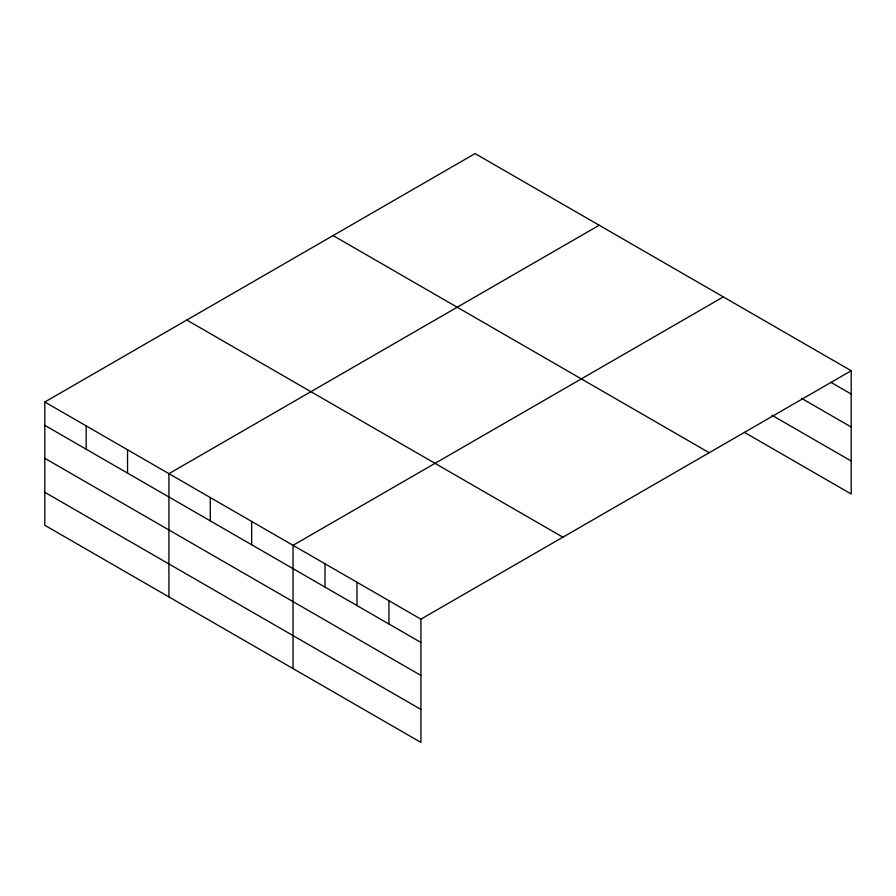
<?xml version="1.0" encoding="UTF-8"?>
<svg xmlns="http://www.w3.org/2000/svg" width="896" height="896" viewBox="0 0 896 896"><rect width="100%" height="100%" fill="white"/><g stroke="black" fill="none" stroke-linecap="round" stroke-linejoin="round"><path stroke-width="1.34" d="M851.2 370.742L475.082 153.586L44.8 402.013L44.8 525.258L420.918 742.414L420.918 619.158L851.2 370.742L851.2 493.987L744.632 432.466M599.2 225.254L168.918 473.67L168.918 596.915M723.318 296.912L293.037 545.328L293.037 668.584M831.074 382.435L851.2 394.05M801.472 398.317L851.2 427.034M771.87 415.206L851.2 461.014M333.088 235.57L709.206 452.715M186.794 320.029L562.912 537.186M44.8 402.013L420.918 619.158M44.8 425.331L420.918 642.477M44.8 458.304L420.918 675.45M44.8 492.285L420.918 709.43M388.942 600.701L388.942 624.019M356.978 582.243L356.978 605.562M325.002 563.786L325.002 587.104M251.664 521.45L251.664 544.757M210.291 497.56L210.291 520.878M127.546 449.781L127.546 473.099M86.173 425.902L86.173 449.21"/></g></svg>
